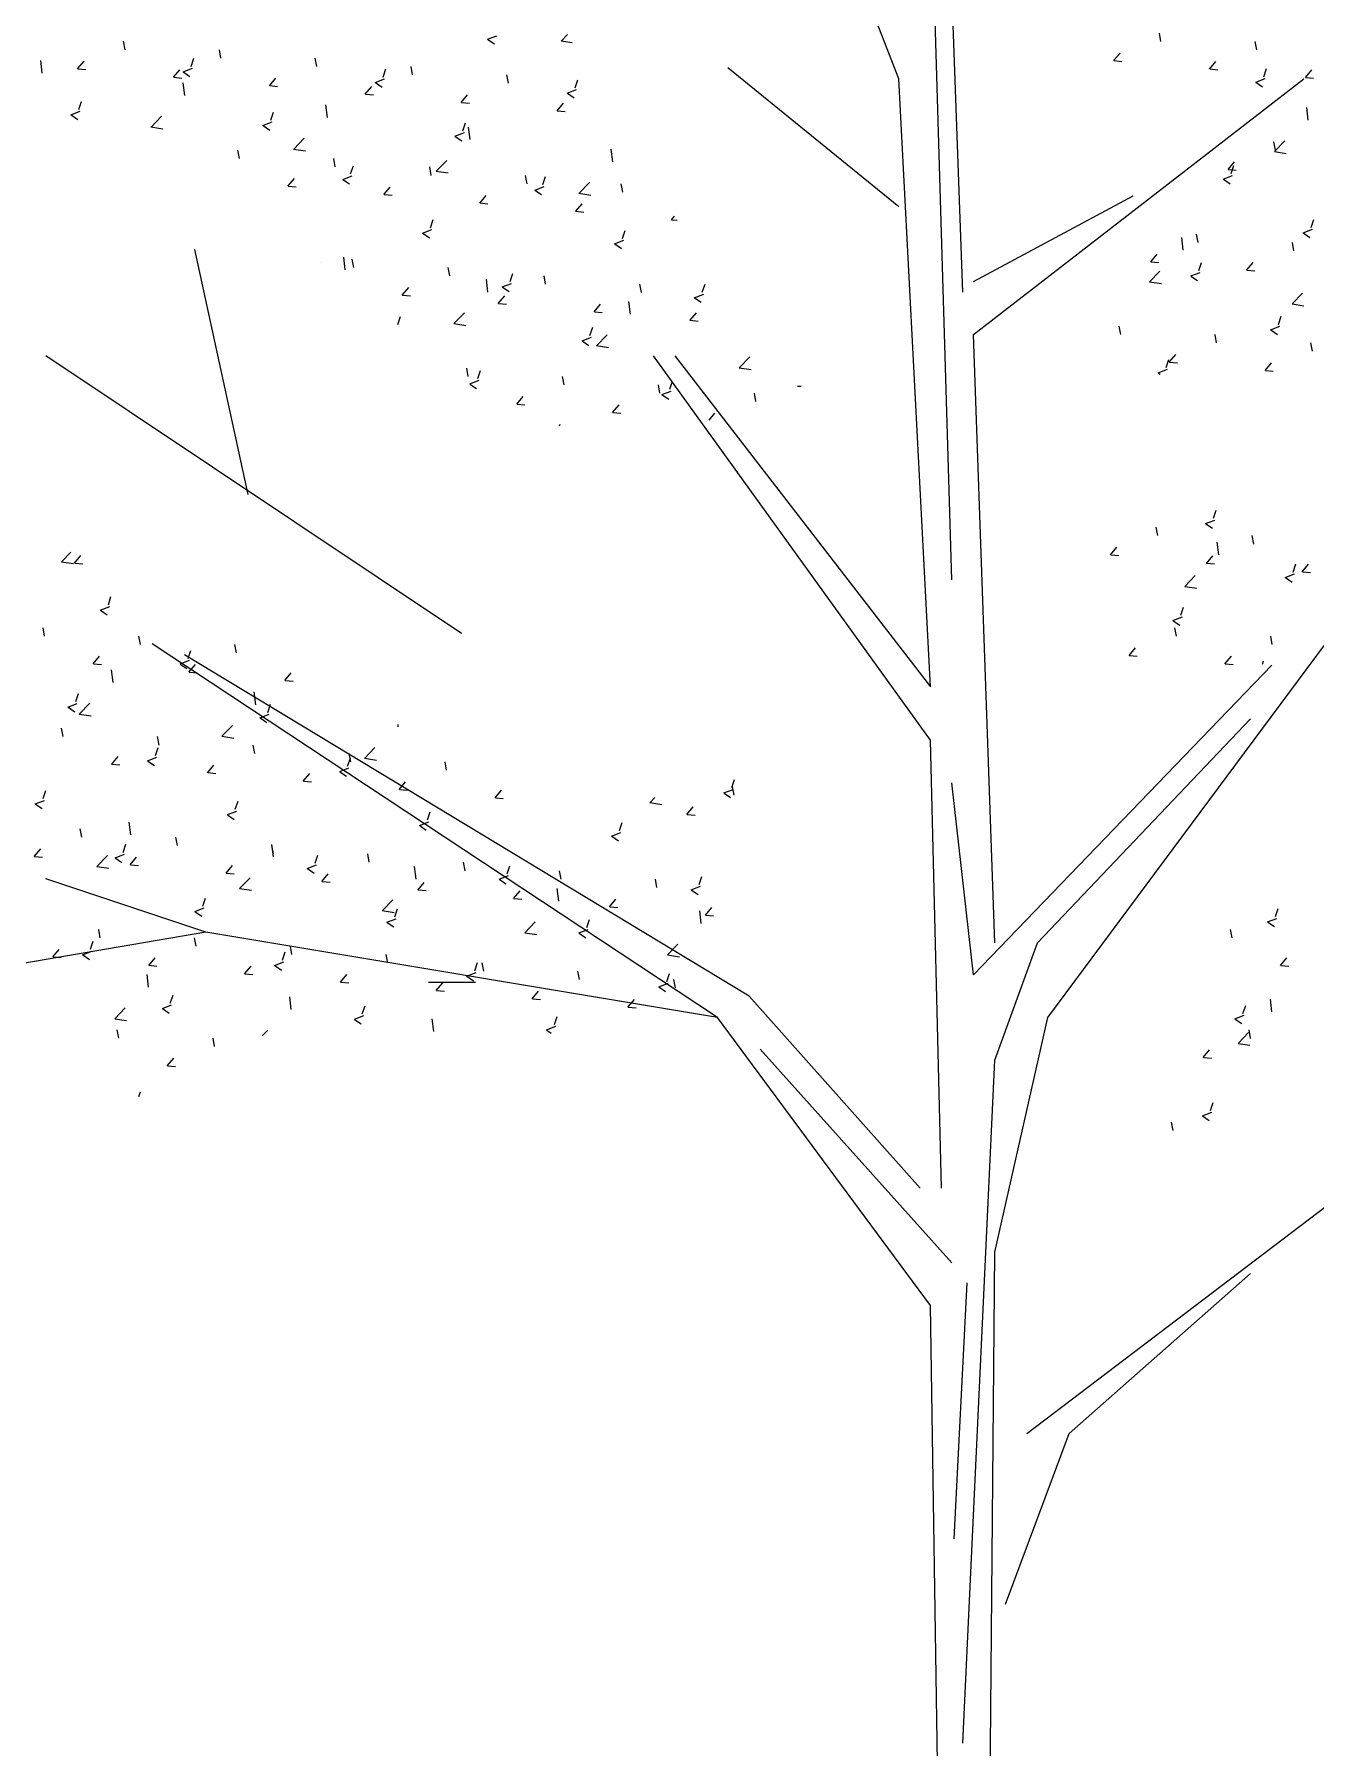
# Model space of a CAD drawing. Header units: millimetres. Extents: x 87938 to 265635, y 330093 to 434310.
# Drawn here: x 144730 to 146422, y 384249 to 386511 of the extents above; entities that cross this region are included whole.
import ezdxf

# ---------------------------------------------------------------- set-up
doc = ezdxf.new("R2010")
doc.units = ezdxf.units.MM

# ---------------------------------------------------------------- blocks, each defined once
blk = doc.blocks.new('A$C344D2886')
for p, q in [((2844.4, 4929.1), (2393.8, 6084.3)), ((2914.5, 4267.5), (2872.5, 5661.7)), ((2928.8, 4647.6), (2900.6, 5436.1)), ((2844.4, 4760.2), (2618.9, 4943.4)), ((2886.4, 4126.3), (2844.4, 4929.1)), ((2943.1, 4591.3), (3379.3, 4929.1)), ((2943.1, 4661.5), (3153.9, 4774.5)), ((1985.7, 4380.1), (1915.2, 4703.9)), ((2971.2, 3788.6), (2943.1, 4591.3)), ((2267, 4196.9), (1718.2, 4563.2)), ((2886.4, 4056.2), (2520.6, 4563.2)), ((2548.8, 4563.2), (2886.4, 4126.3)), ((2605, 3689.9), (1858.9, 4183)), ((2647, 3718), (1901.3, 4168.8)), ((3041.3, 3689.9), (3407.5, 4183)), ((2943.1, 3746.2), (3336.9, 4154.9)), ((3027.5, 3788.6), (3308.8, 4084.3)), ((2900.6, 3464.7), (2886.4, 4056.2)), ((2943.1, 3746.2), (2914.5, 3999.9)), ((1929.4, 3802.5), (1718.2, 3873)), ((1929.4, 3802.5), (1352.1, 3704.2)), ((2605, 3689.9), (1929.4, 3802.5)), ((2971.2, 3633.6), (3027.5, 3788.6)), ((2872.5, 3464.7), (2647, 3718)), ((2886.4, 3309.7), (2605, 3689.9)), ((2971.2, 3380.3), (3041.3, 3689.9)), ((2914.5, 3366), (2661.3, 3647.9)), ((2928.8, 2732.1), (2971.2, 3633.6)), ((3013.2, 3140.8), (3421.3, 3450.4)), ((2956.9, 1802.9), (2971.2, 3380.3)), ((3069.5, 3140.8), (3308.8, 3352.1)), ((2917.4, 3001.8), (2934.5, 3339.5)), ((2900.6, 2352), (2886.4, 3309.7)), ((2985.1, 2915.3), (3069.5, 3140.8))]:
    blk.add_line(p, q)
at = {"linetype": 'Continuous'}
for p, q in [((1823, 4967.5), (1820.9, 4978.6)), ((2301.4, 4981.2), (2313.8, 4985.9)), ((2301.7, 4981), (2310.5, 4975)), ((2398.7, 4979), (2413.1, 4976.8)), ((2398.8, 4978.9), (2406.9, 4987.4)), ((3190.5, 4978.5), (3188.5, 4989.5)), ((3317.1, 4967.4), (3315, 4978.4)), ((1910.2, 4945.5), (1913.8, 4956.2)), ((1949.5, 4956.5), (1947.5, 4967.5)), ((2076.1, 4945.4), (2074, 4956.4)), ((3128, 4953), (3136.5, 4963.1)), ((1713.6, 4936.3), (1711.6, 4953.1)), ((1760.4, 4942), (1768.9, 4952.2)), ((1760.8, 4942.1), (1771.3, 4941.2)), ((1887, 4931), (1895.5, 4941.1)), ((1887.3, 4931), (1897.9, 4930.1)), ((1899.6, 4938.4), (1912, 4943.2)), ((1899.9, 4938.2), (1908.7, 4932.3)), ((2163.7, 4931.4), (2167.3, 4942.1)), ((2202.6, 4934.3), (2200.6, 4945.4)), ((2329.2, 4923.2), (2327.1, 4934.3)), ((3128.3, 4953), (3138.9, 4952.1)), ((3254.5, 4941.9), (3263, 4952)), ((3254.9, 4942), (3265.4, 4941)), ((3326.2, 4931.8), (3329.8, 4942.5)), ((3381.1, 4930.8), (3389.6, 4940.9)), ((3381.4, 4930.9), (3391.9, 4930)), ((1901.9, 4907.1), (1899.9, 4923.9)), ((2013.5, 4919.9), (2022, 4930)), ((2013.9, 4920), (2024.4, 4919.1)), ((2140.1, 4908.8), (2148.6, 4919)), ((2140.4, 4908.9), (2151, 4908)), ((2153.2, 4924.3), (2165.6, 4929)), ((2153.5, 4924.1), (2162.3, 4918.1)), ((2406.8, 4910.1), (2419.1, 4914.9)), ((2407, 4909.9), (2415.8, 4904)), ((2417.3, 4917.3), (2420.9, 4927.9)), ((3315.7, 4924.7), (3328, 4929.4)), ((3315.9, 4924.4), (3324.7, 4918.5)), ((1751.4, 4881.5), (1763.8, 4886.2)), ((1761.9, 4888.6), (1765.5, 4899.3)), ((2090.2, 4877.9), (2088.2, 4894.6)), ((2266.6, 4897.7), (2275.1, 4907.9)), ((2267, 4897.8), (2277.5, 4896.9)), ((2393.2, 4886.7), (2401.7, 4896.8)), ((2393.5, 4886.8), (2404.1, 4885.8)), ((3384.8, 4874.5), (3382.9, 4891.3)), ((1751.7, 4881.3), (1760.5, 4875.4)), ((1857.2, 4865.5), (1872.9, 4863.1)), ((1857.3, 4865.4), (1871, 4879.7)), ((2005, 4867.4), (2017.3, 4872.1)), ((2005.3, 4867.2), (2014, 4861.2)), ((2015.5, 4874.5), (2019.1, 4885.2)), ((2269, 4860.4), (2272.6, 4871)), ((2278.4, 4848.7), (2276.5, 4865.4)), ((2045.6, 4836.2), (2059.3, 4850.5)), ((2258.5, 4853.2), (2270.9, 4858)), ((2258.8, 4853), (2267.6, 4847.1)), ((3341.5, 4834.7), (3339.5, 4845.7)), ((3340.2, 4832.9), (3354, 4847.2)), ((1974, 4823.7), (1972, 4834.8)), ((2045.5, 4836.3), (2061.2, 4833.9)), ((2100.5, 4812.7), (2098.5, 4823.7)), ((2233.8, 4807), (2247.6, 4821.3)), ((2466.7, 4819.5), (2464.8, 4836.2)), ((3279, 4809.2), (3287.5, 4819.3)), ((3340.2, 4833), (3355.9, 4830.5)), ((2038, 4787.2), (2046.5, 4797.3)), ((2110.3, 4796.3), (2122.6, 4801.1)), ((2110.6, 4796.1), (2119.3, 4790.2)), ((2120.8, 4803.5), (2124.4, 4814.1)), ((2227.1, 4801.6), (2225.1, 4812.7)), ((2233.8, 4807.1), (2249.5, 4804.7)), ((2353.6, 4790.5), (2351.6, 4801.6)), ((2374.4, 4789.3), (2377.9, 4800)), ((3272.7, 4796.7), (3285.1, 4801.5)), ((3273, 4796.5), (3281.8, 4790.6)), ((3279.3, 4809.3), (3289.9, 4808.3)), ((3283.3, 4803.9), (3286.8, 4814.5)), ((2038.3, 4787.3), (2048.9, 4786.3)), ((2164.6, 4776.1), (2173.1, 4786.2)), ((2164.9, 4776.2), (2175.4, 4775.3)), ((2291.1, 4765), (2299.6, 4775.2)), ((2363.8, 4782.2), (2376.2, 4787)), ((2364.1, 4782), (2372.9, 4776.1)), ((2422.1, 4777.8), (2435.9, 4792.1)), ((2422.1, 4777.9), (2437.8, 4775.5)), ((2480.2, 4779.5), (2478.1, 4790.5)), ((2291.4, 4765.1), (2302, 4764.2)), ((2417.6, 4754), (2426.2, 4764.1)), ((2418, 4754.1), (2428.5, 4753.1)), ((2215.6, 4725.3), (2227.9, 4730)), ((2226.1, 4732.4), (2229.7, 4743.1)), ((2479.7, 4718.3), (2483.2, 4729)), ((2544.2, 4742.9), (2548.4, 4747.9)), ((2544.5, 4743), (2551.8, 4742.3)), ((3378, 4725.7), (3390.4, 4730.4)), ((3388.6, 4732.8), (3392.2, 4743.5)), ((2215.9, 4725.1), (2224.7, 4719.2)), ((2469.1, 4711.2), (2481.5, 4715.9)), ((2469.4, 4711), (2478.2, 4705)), ((3219.9, 4702.7), (3218, 4719.4)), ((3239.5, 4713), (3237.4, 4724.1)), ((3366, 4702), (3364, 4713)), ((3378.3, 4725.5), (3387.1, 4719.6)), ((2081.3, 4685.9), (2081.5, 4686.2)), ((2113.5, 4676.8), (2111.6, 4693.6)), ((2125, 4680), (2123, 4691)), ((3176.9, 4687.5), (3185.4, 4697.7)), ((3177.3, 4687.6), (3187.8, 4686.7)), ((3240.3, 4675.9), (3243.9, 4686.6)), ((3303.5, 4676.5), (3312, 4686.6)), ((2251.6, 4668.9), (2249.5, 4680)), ((2301.8, 4647.6), (2299.9, 4664.4)), ((2331.4, 4661.4), (2335, 4672.1)), ((2378.1, 4657.8), (2376.1, 4668.9)), ((3175.3, 4661), (3189.1, 4675.3)), ((3175.3, 4661.1), (3191, 4658.7)), ((3229.8, 4668.8), (3242.1, 4673.5)), ((3230.1, 4668.6), (3238.9, 4662.6)), ((3303.8, 4676.6), (3314.4, 4675.6)), ((2189, 4643.4), (2197.5, 4653.5)), ((2189.4, 4643.5), (2199.9, 4642.6)), ((2315.6, 4632.3), (2324.1, 4642.5)), ((2320.9, 4654.3), (2333.2, 4659)), ((2321.2, 4654.1), (2330, 4648.1)), ((2504.7, 4646.8), (2502.6, 4657.8)), ((2574.4, 4640.1), (2586.8, 4644.9)), ((2574.7, 4639.9), (2583.5, 4634)), ((2585, 4647.3), (2588.6, 4657.9)), ((3363.6, 4631.8), (3377.4, 4646.1)), ((2183.2, 4604.5), (2186.8, 4615.2)), ((2257.2, 4605.9), (2271, 4620.3)), ((2315.9, 4632.4), (2326.5, 4631.5)), ((2442.1, 4621.3), (2450.6, 4631.4)), ((2442.5, 4621.3), (2453, 4620.4)), ((2490.1, 4618.4), (2488.2, 4635.2)), ((2568.7, 4610.2), (2577.2, 4620.3)), ((3345.6, 4604.9), (3349.2, 4615.5)), ((3363.6, 4631.9), (3379.3, 4629.5)), ((2184.7, 4602), (2185, 4602.1)), ((2257.2, 4606.1), (2272.9, 4603.6)), ((2436.7, 4590.4), (2440.3, 4601)), ((2569, 4610.3), (2579.6, 4609.3)), ((3137.4, 4591.4), (3135.4, 4602.5)), ((3335.1, 4597.8), (3347.5, 4602.5)), ((3335.4, 4597.5), (3344.2, 4591.6)), ((2426.2, 4583.2), (2438.6, 4588)), ((2426.5, 4583), (2435.3, 4577.1)), ((2445.5, 4576.7), (2459.3, 4591.1)), ((2445.5, 4576.9), (2461.2, 4574.4)), ((3263.9, 4580.3), (3261.9, 4591.4)), ((3390.5, 4569.3), (3388.5, 4580.3)), ((2276.1, 4536.2), (2274, 4547.2)), ((2633.8, 4547.5), (2647.6, 4561.9)), ((2633.8, 4547.6), (2649.5, 4545.2)), ((3197.4, 4548), (3201, 4558.6)), ((3201.4, 4554.8), (3209.9, 4565)), ((3201.7, 4554.9), (3212.3, 4554)), ((3328, 4543.8), (3336.5, 4553.9)), ((2278, 4526.3), (2290.3, 4531.1)), ((2278.3, 4526.1), (2287, 4520.2)), ((2288.5, 4533.5), (2292.1, 4544.1)), ((2402.6, 4525.1), (2400.6, 4536.2)), ((2529.1, 4514), (2527.1, 4525.1)), ((2542.1, 4519.3), (2545.6, 4530)), ((3186.9, 4540.8), (3199.2, 4545.6)), ((3187.2, 4540.6), (3189.5, 4539)), ((3328.3, 4543.8), (3338.8, 4542.9)), ((2340.1, 4499.6), (2348.6, 4509.8)), ((2531.5, 4512.2), (2543.9, 4516.9)), ((2531.8, 4512), (2540.6, 4506.1)), ((2655.7, 4503.2), (2653.7, 4514)), ((2340.4, 4499.7), (2350.9, 4498.8)), ((2466.6, 4488.5), (2475.1, 4498.7)), ((2466.9, 4488.6), (2477.5, 4487.7)), ((2594, 4478.5), (2601.7, 4487.6)), ((2396.6, 4470.9), (2397.4, 4473.1)), ((3249.3, 4341.9), (3261.6, 4346.6)), ((3259.8, 4349), (3263.4, 4359.7)), ((3186.4, 4326), (3184.3, 4337)), ((3249.5, 4341.7), (3258.3, 4335.7)), ((3312.9, 4314.9), (3310.9, 4326)), ((1739.1, 4291.4), (1751.5, 4304.3)), ((1756.3, 4289.6), (1764.8, 4299.7)), ((3123.8, 4300.5), (3132.3, 4310.6)), ((3124.2, 4300.6), (3134.7, 4299.6)), ((3250.4, 4289.4), (3258.9, 4299.5)), ((3266.7, 4300.5), (3264.7, 4317.3)), ((1739.1, 4291.5), (1754.8, 4289.1)), ((1756.6, 4289.6), (1767.2, 4288.7)), ((3250.7, 4289.5), (3261.3, 4288.6)), ((3354.6, 4270.8), (3366.9, 4275.6)), ((3365.1, 4278), (3368.7, 4288.6)), ((3376.9, 4278.3), (3385.4, 4288.5)), ((3377.3, 4278.4), (3387.8, 4277.5)), ((3222.1, 4258.9), (3235.8, 4273.2)), ((3222.1, 4259), (3237.7, 4256.5)), ((3354.9, 4270.6), (3363.6, 4264.7)), ((1790.3, 4227.7), (1802.7, 4232.4)), ((1800.9, 4234.8), (1804.4, 4245.5)), ((3216.9, 4221.1), (3220.4, 4231.7)), ((1790.6, 4227.5), (1799.4, 4221.5)), ((3206.3, 4213.9), (3218.7, 4218.7)), ((3206.6, 4213.7), (3215.4, 4207.8)), ((1716.8, 4193.4), (1714.7, 4204.5)), ((1843.3, 4182.3), (1841.3, 4193.4)), ((3210.8, 4193.3), (3208.8, 4204.3)), ((3337.4, 4182.2), (3335.3, 4193.3)), ((1780.8, 4156.8), (1789.3, 4167)), ((1906.2, 4163.8), (1909.7, 4174.4)), ((1969.9, 4171.3), (1967.8, 4182.3)), ((3148.3, 4167.8), (3156.8, 4177.9)), ((3148.6, 4167.9), (3159.2, 4166.9)), ((3274.8, 4156.7), (3283.4, 4166.8)), ((1781.1, 4156.9), (1791.7, 4156)), ((1807.1, 4132), (1805.2, 4148.8)), ((1895.6, 4156.6), (1908, 4161.4)), ((1895.9, 4156.4), (1904.7, 4150.5)), ((1907.3, 4145.8), (1915.8, 4155.9)), ((1907.7, 4145.9), (1918.2, 4144.9)), ((2033.9, 4134.7), (2042.4, 4144.8)), ((3275.2, 4156.8), (3285.7, 4155.9)), ((3324.3, 4156.5), (3325.8, 4160.7)), ((1757.9, 4106.9), (1761.5, 4117.5)), ((1995.4, 4102.8), (1993.5, 4119.6)), ((2034.2, 4134.8), (2044.7, 4133.9)), ((1747.4, 4099.7), (1759.7, 4104.5)), ((1747.7, 4099.5), (1756.5, 4093.6)), ((1762.5, 4090.3), (1776.3, 4104.7)), ((2011.5, 4092.7), (2015.1, 4103.4)), ((1741.2, 4060.7), (1739.2, 4071.8)), ((1762.5, 4090.5), (1778.2, 4088)), ((1950.8, 4061.1), (1964.6, 4075.5)), ((2000.9, 4085.6), (2013.3, 4090.4)), ((2001.2, 4085.4), (2010, 4079.5)), ((2183.7, 4073.6), (2183.4, 4076.5)), ((1867.8, 4049.6), (1865.7, 4060.7)), ((1950.8, 4061.3), (1966.5, 4058.8)), ((1994.3, 4038.6), (1992.3, 4049.6)), ((1805.2, 4024.1), (1813.8, 4034.3)), ((1852.7, 4028.7), (1865.1, 4033.4)), ((1853, 4028.5), (1861.8, 4022.6)), ((1863.2, 4035.8), (1866.8, 4046.5)), ((2116.8, 4021.7), (2120.4, 4032.4)), ((2120.9, 4027.5), (2118.8, 4038.5)), ((2139.1, 4031.9), (2152.9, 4046.3)), ((2139.1, 4032.1), (2154.8, 4029.6)), ((2247.4, 4016.4), (2245.4, 4027.5)), ((1805.6, 4024.2), (1816.1, 4023.3)), ((1931.8, 4013.1), (1940.3, 4023.2)), ((1932.1, 4013.2), (1942.7, 4012.2)), ((2058.3, 4002), (2066.8, 4012.1)), ((2106.3, 4014.6), (2118.6, 4019.3)), ((2106.5, 4014.4), (2115.3, 4008.4)), ((2623.9, 3993.5), (2627.5, 4004.1)), ((1715, 3978.9), (1718.6, 3989.6)), ((2058.7, 4002.1), (2069.2, 4001.2)), ((2184.9, 3990.9), (2193.4, 4001.1)), ((2185.2, 3991), (2195.8, 3990.1)), ((2311.4, 3979.8), (2319.9, 3990)), ((2613.4, 3986.3), (2625.7, 3991.1)), ((2613.7, 3986.1), (2622.4, 3980.2)), ((2627.1, 3983.2), (2625, 3994.3)), ((1704.5, 3971.8), (1716.8, 3976.5)), ((1704.8, 3971.6), (1713.5, 3965.7)), ((1958, 3957.7), (1970.4, 3962.4)), ((1968.5, 3964.8), (1972.1, 3975.5)), ((2222.1, 3950.7), (2225.7, 3961.3)), ((2311.8, 3979.9), (2322.3, 3979)), ((2515.7, 3973.5), (2522.3, 3980.4)), ((2515.7, 3973.7), (2531.4, 3971.2)), ((2564.5, 3957.7), (2573, 3967.8)), ((1765.7, 3928), (1763.7, 3939.1)), ((1830.5, 3931), (1828.6, 3947.7)), ((1958.3, 3957.5), (1967.1, 3951.5)), ((2211.6, 3943.5), (2223.9, 3948.3)), ((2211.9, 3943.3), (2220.6, 3937.4)), ((2475.7, 3936.6), (2479.2, 3947.2)), ((2564.9, 3957.8), (2575.4, 3956.9)), ((1820.3, 3907.9), (1823.9, 3918.6)), ((1892.3, 3916.9), (1890.2, 3928)), ((2018.8, 3905.9), (2016.8, 3916.9)), ((2018.8, 3901.8), (2016.9, 3918.5)), ((2465.1, 3929.4), (2477.5, 3934.2)), ((2465.4, 3929.2), (2474.2, 3923.3)), ((1703.2, 3902.5), (1711.7, 3912.6)), ((1703.5, 3902.6), (1714.1, 3901.7)), ((1785.9, 3889.3), (1799.7, 3903.6)), ((1809.8, 3900.8), (1822.1, 3905.5)), ((1810.1, 3900.6), (1818.8, 3894.6)), ((1829.7, 3891.4), (1838.2, 3901.6)), ((1830.1, 3891.5), (1840.6, 3890.6)), ((1956.3, 3880.4), (1964.8, 3890.5)), ((2063.3, 3886.6), (2075.7, 3891.4)), ((2073.9, 3893.8), (2077.4, 3904.4)), ((2145.4, 3894.8), (2143.3, 3905.8)), ((2271.9, 3883.7), (2269.9, 3894.8)), ((1785.9, 3889.4), (1801.6, 3887)), ((1956.6, 3880.4), (1967.2, 3879.5)), ((1974.2, 3860.1), (1988, 3874.4)), ((2063.6, 3886.4), (2072.4, 3880.5)), ((2082.8, 3869.3), (2091.3, 3879.4)), ((2083.2, 3869.4), (2093.7, 3868.4)), ((2207.1, 3872.6), (2205.2, 3889.3)), ((2209.4, 3858.2), (2217.9, 3868.3)), ((2316.9, 3872.5), (2329.2, 3877.3)), ((2317.2, 3872.3), (2325.9, 3866.4)), ((2327.4, 3879.6), (2331, 3890.3)), ((2398.5, 3872.6), (2396.4, 3883.7)), ((2525, 3861.6), (2523, 3872.6)), ((2581, 3865.5), (2584.5, 3876.2)), ((1925.6, 3836.9), (1929.2, 3847.5)), ((1974.2, 3860.2), (1989.9, 3857.8)), ((2162.5, 3830.9), (2176.3, 3845.2)), ((2209.7, 3858.3), (2220.3, 3857.4)), ((2335.9, 3847.1), (2344.4, 3857.3)), ((2336.3, 3847.2), (2346.8, 3846.3)), ((2395.4, 3843.4), (2393.5, 3860.1)), ((2462.5, 3836.1), (2471, 3846.2)), ((2570.4, 3858.4), (2582.8, 3863.1)), ((2570.7, 3858.2), (2579.5, 3852.2)), ((1915.1, 3829.7), (1927.4, 3834.5)), ((1915.4, 3829.5), (1924.2, 3823.6)), ((2162.5, 3831), (2178.2, 3828.6)), ((2179.2, 3822.7), (2182.8, 3833.4)), ((2462.8, 3836.2), (2473.3, 3835.2)), ((2583.7, 3814.2), (2581.7, 3830.9)), ((2589, 3825), (2597.5, 3835.1)), ((2589.3, 3825.1), (2599.9, 3824.2)), ((3341.6, 3823.1), (3345.2, 3833.8)), ((1790.2, 3795.3), (1788.2, 3806.3)), ((2168.6, 3815.6), (2181, 3820.3)), ((2168.9, 3815.4), (2177.7, 3809.5)), ((2350.8, 3801.7), (2364.5, 3816)), ((2350.8, 3801.8), (2366.4, 3799.4)), ((2422.2, 3801.5), (2434.5, 3806.2)), ((2422.5, 3801.3), (2431.3, 3795.3)), ((2432.7, 3808.6), (2436.3, 3819.3)), ((3284.3, 3795.1), (3282.2, 3806.2)), ((3331.1, 3816), (3343.4, 3820.7)), ((3331.4, 3815.8), (3340.2, 3809.9)), ((1727.7, 3769.8), (1736.2, 3779.9)), ((1766.8, 3772.8), (1779.2, 3777.6)), ((1777.4, 3780), (1781, 3790.6)), ((1916.7, 3784.2), (1914.7, 3795.3)), ((2043.3, 3773.1), (2041.3, 3784.2)), ((2539.1, 3772.5), (2552.8, 3786.8)), ((1728, 3769.9), (1738.5, 3769)), ((1767.1, 3772.6), (1775.9, 3766.7)), ((1854.2, 3758.7), (1862.7, 3768.8)), ((1854.5, 3758.8), (1865.1, 3757.9)), ((1980.8, 3747.6), (1989.3, 3757.8)), ((2020.4, 3758.7), (2032.7, 3763.4)), ((2020.7, 3758.5), (2029.5, 3752.6)), ((2030.9, 3765.8), (2034.5, 3776.5)), ((2169.8, 3762.1), (2167.8, 3773.1)), ((2284.5, 3751.7), (2288.1, 3762.4)), ((2296.4, 3751), (2294.3, 3762.1)), ((2539.1, 3772.6), (2554.7, 3770.2)), ((3348.3, 3758.6), (3356.8, 3768.7)), ((3348.6, 3758.7), (3359.2, 3757.7)), ((1853.9, 3729.9), (1852, 3746.7)), ((1981.1, 3747.7), (1991.6, 3746.8)), ((2107.3, 3736.6), (2115.8, 3746.7)), ((2107.6, 3736.7), (2118.2, 3735.7)), ((2233.8, 3725.5), (2242.4, 3735.6)), ((2273.9, 3744.6), (2286.3, 3749.3)), ((2274.2, 3744.4), (2283, 3738.4)), ((2422.9, 3739.9), (2420.9, 3751)), ((2527.5, 3730.4), (2539.9, 3735.2)), ((2538, 3737.6), (2541.6, 3748.2)), ((2549.5, 3728.9), (2547.4, 3739.9)), ((1882.7, 3708.9), (1886.3, 3719.6)), ((2042.2, 3700.7), (2040.3, 3717.4)), ((2234.2, 3725.6), (2244.7, 3724.7)), ((2360.4, 3714.4), (2368.9, 3724.6)), ((2360.7, 3714.5), (2371.3, 3713.6)), ((2486.9, 3703.4), (2495.4, 3713.5)), ((2527.8, 3730.2), (2536.6, 3724.3)), ((3336.9, 3697.3), (3334.9, 3714.1)), ((1809.3, 3688.2), (1823.1, 3702.5)), ((1809.3, 3688.3), (1825, 3685.9)), ((1872.2, 3701.8), (1884.5, 3706.5)), ((1872.5, 3701.6), (1881.2, 3695.7)), ((2125.7, 3687.7), (2138.1, 3692.4)), ((2126, 3687.4), (2134.8, 3681.5)), ((2136.2, 3694.8), (2139.8, 3705.5)), ((2230.5, 3671.5), (2228.5, 3688.2)), ((2389.8, 3680.7), (2393.4, 3691.3)), ((2487.3, 3703.4), (2497.8, 3702.5)), ((3288.2, 3688.1), (3300.5, 3692.8)), ((3288.5, 3687.8), (3297.2, 3681.9)), ((3298.7, 3695.2), (3302.3, 3705.8)), ((1814.7, 3662.6), (1812.6, 3673.6)), ((2004, 3665.6), (2011.3, 3673.3)), ((2379.3, 3673.5), (2391.6, 3678.3)), ((2379.6, 3673.3), (2385.5, 3669.3)), ((3292.3, 3655.7), (3306, 3670)), ((3308.8, 3662.4), (3306.7, 3673.5)), ((1941.2, 3651.5), (1939.2, 3662.6)), ((3246.2, 3636.9), (3254.7, 3647.1)), ((3292.2, 3655.8), (3307.9, 3653.3)), ((1878.7, 3626), (1887.2, 3636.1)), ((1879, 3626.1), (1889.6, 3625.2)), ((3246.6, 3637), (3257.1, 3636.1)), ((1841.3, 3585.7), (1843.3, 3591.7)), ((3255.8, 3567.2), (3259.3, 3577.9)), ((3206.7, 3540.8), (3204.6, 3551.8)), ((3245.2, 3560.1), (3257.6, 3564.9)), ((3245.5, 3559.9), (3254.3, 3554))]:
    blk.add_line(p, q, dxfattribs=at)
at = {"linetype": 'ByBlock'}
for p, q in [((2710.6, 4523.1), (2715.6, 4523.1)), ((2223.4, 3736.7), (2285.7, 3736.7))]:
    blk.add_line(p, q, dxfattribs=at)

msp = doc.modelspace()

# ---------------------------------------------------------------- block references
msp.add_blockref('A$C344D2886', (143027.3, 381523.4))

doc.saveas('drawing.dxf')
